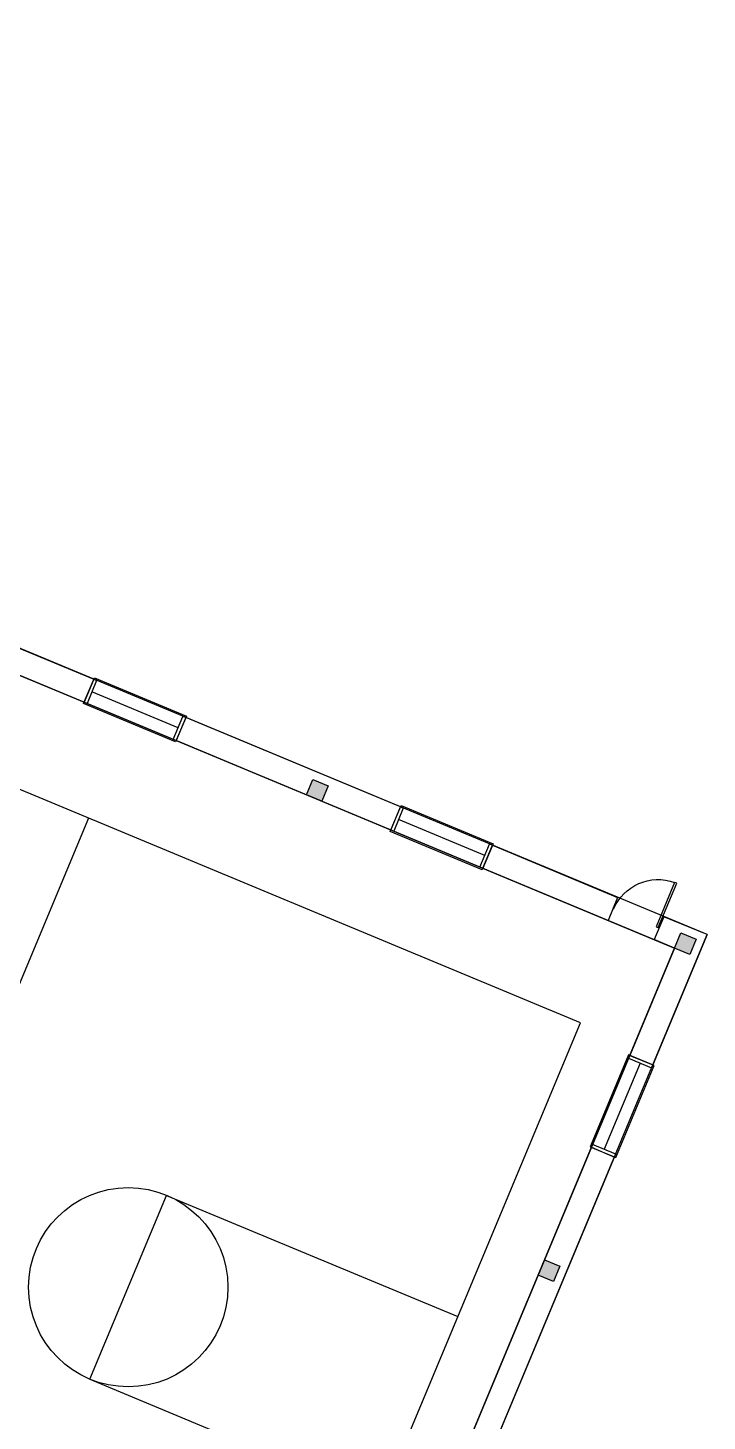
# Model space of a CAD drawing. Header units: inches. Extents: x -13030 to 12419, y -17984 to 4650.
# Drawn here: x 3341 to 3832, y -14973 to -13966 of the extents above; entities that cross this region are included whole.
import ezdxf

# ---------------------------------------------------------------- set-up
doc = ezdxf.new("R2010")
doc.units = ezdxf.units.IN
doc.header["$LTSCALE"] = 48
doc.header["$MEASUREMENT"] = 0
doc.layers.get('0').update_dxf_attribs({"linetype": 'CONTINUOUS'})
for name, color, linetype in [('A-COLS', 1, 'CONTINUOUS'), ('A-COLS-GRID', 41, 'CONTINUOUS'), ('A-DOOR', 30, 'CONTINUOUS'), ('A-FLOR', 41, 'CONTINUOUS'), ('A-WALLS', 1, 'CONTINUOUS'), ('A-WIN', 30, 'CONTINUOUS'), ('CAFM_Gross', 200, 'CONTINUOUS'), ('CAFM_MeasuredGross', 50, 'CONTINUOUS'), ('CAFM_SPACE', 5, 'CONTINUOUS')]:
    doc.layers.add(name, color=color, linetype=linetype)

# ---------------------------------------------------------------- blocks, each defined once
blk = doc.blocks.new('WN1')
for p, q in [((0, -0.5625), (0, 0.5625)), ((0, 0.5625), (1, 0.5625)), ((1, 0.5625), (1, -0.5625)), ((0, 0.5), (0.03125, 0.5)), ((0.03125, 0.5), (0.03125, -0.5)), ((1, 0.5), (0.96875, 0.5)), ((0.96875, -0.5), (0.96875, 0.5)), ((0.03125, 0), (0.96875, 0)), ((0, -0.5), (0.03125, -0.5)), ((1, -0.5), (0.96875, -0.5)), ((1, -0.5625), (0, -0.5625))]:
    blk.add_line(p, q)
blk = doc.blocks.new('DR-S90')
for p, q in [((0.015, 0.005), (0.015, 0.97)), ((0.015, 0.97), (0.062, 0.97)), ((0.062, 0.97), (0.062, 0.005)), ((0.062, 0.005), (0.015, 0.005))]:
    blk.add_line(p, q)
blk.add_arc((0.015, 0), 0.97, 360, 87.217)

msp = doc.modelspace()

# ---------------------------------------------------------------- linework, layer by layer
at = {"layer": 'A-COLS'}
for points in [[(3546.8, -14509), (3557.8, -14513.6), (3553.2, -14524.7), (3542.2, -14520.1)], [(3812.6, -14619.8), (3823.7, -14624.4), (3819.1, -14635.5), (3808, -14630.8)], [(3714.1, -14856.1), (3725.2, -14860.7), (3720.6, -14871.8), (3709.5, -14867.1)]]:
    msp.add_lwpolyline(points, close=True, dxfattribs=at)
at = {"layer": 'A-COLS-GRID'}
for points in [[(3546.8, -14509), (3557.8, -14513.6), (3542.2, -14520.1), (3553.2, -14524.7)], [(3812.6, -14619.8), (3823.7, -14624.4), (3808, -14630.8), (3819.1, -14635.5)], [(3714.1, -14856.1), (3725.2, -14860.7), (3709.5, -14867.1), (3720.6, -14871.8)]]:
    msp.add_solid(points, dxfattribs=at)
at = {"layer": 'A-FLOR'}
for p, q in [((3740, -14684.8), (3029.2, -14388.7)), ((3384.6, -14536.8), (3152.3, -15094.3)), ((3507.7, -15242.4), (3740, -14684.8)), ((3385.7, -14942.4), (3441.1, -14809.5)), ((3441.1, -14809.5), (3651.5, -14897.1)), ((3385.7, -14942.4), (3596.1, -15030.1))]:
    msp.add_line(p, q, dxfattribs=at)
msp.add_circle((3413.4, -14875.9), 72, dxfattribs=at)
at = {"layer": 'A-WALLS'}
for p, q in [((3155.8, -14339.6), (3388.5, -14436.5)), ((3148.9, -14356.2), (3381.5, -14453.1)), ((3388.5, -14436.5), (3381.5, -14453.1)), ((3454.9, -14464.2), (3448, -14480.8)), ((3610, -14528.8), (3454.9, -14464.2)), ((3603.1, -14545.5), (3448, -14480.8)), ((3603.1, -14545.5), (3610, -14528.8)), ((3669.5, -14573.1), (3676.5, -14556.5)), ((3676.5, -14556.5), (3766.9, -14594.2)), ((3669.5, -14573.1), (3760, -14610.8)), ((3766.9, -14594.2), (3760, -14610.8)), ((3800.2, -14608.1), (3793.2, -14624.7)), ((3831.5, -14621.1), (3800.2, -14608.1)), ((3831.5, -14621.1), (3792.3, -14715.3)), ((3808, -14630.8), (3793.2, -14624.7)), ((3808, -14630.8), (3775.7, -14708.4)), ((3775.7, -14708.4), (3792.3, -14715.3)), ((3556.5, -15234.5), (3748, -14774.8)), ((3748, -14774.8), (3764.6, -14781.8)), ((3573.1, -15241.5), (3764.6, -14781.8))]:
    msp.add_line(p, q, dxfattribs=at)
at = {"layer": 'CAFM_Gross'}
msp.add_lwpolyline([(2251.8, -16517.5), (2236.7, -16540), (2251.7, -16550), (2253.9, -16546.7), (2297.9, -16576.2), (2308, -16561.3), (2263.9, -16531.7), (2422.2, -16295.9), (3338.6, -16677.8), (3754, -15680.8), (3443.8, -15551.6), (3831.5, -14621.1), (2258.6, -13965.8), (1457.1, -15889.4), (1495.8, -15905.6), (1470.1, -15967.4), (1551.3, -16001.3), (1485, -16160.4), (1598.4, -16207.6, 0.05164), (1676.3, -16221.4), (1711.5, -16318.3), (1721.5, -16318), (1731.1, -16479.8, 0.145412), (2076.9, -16360.8)], format="xyb", close=True, dxfattribs=at)
at = {"layer": 'CAFM_MeasuredGross'}
msp.add_lwpolyline([(1721.5, -16318), (1730.7, -16463.8, 0.145287), (2067.6, -16347.8), (2072.2, -16354.3), (2076.9, -16360.8), (2251.8, -16517.5), (2405.3, -16288.9), (2412.2, -16272.3), (3328.9, -16654.2), (3730.5, -15690.5), (3420.3, -15561.3), (3808, -14630.8), (3014.2, -14300.1), (3015.7, -14296.4), (2266.2, -13984.1), (1475.4, -15881.9), (1512.3, -15897.3), (1485.8, -15961), (1567, -15994.8), (1501.2, -16152.7), (1597.6, -16192.8, 0.060997), (1686.3, -16208), (1720.5, -16302.1)], format="xyb", close=True, dxfattribs=at)
at = {"layer": 'CAFM_SPACE'}
msp.add_lwpolyline([(3021.5, -14303.1), (3808, -14630.9), (3517.2, -15328.7), (2730.8, -15001)], close=True, dxfattribs=at)

# ---------------------------------------------------------------- block references
at = {"layer": 'A-DOOR', "xscale": 36, "yscale": -36, "rotation": 157.3800000000001}
msp.add_blockref('DR-S90', (3796.7, -14616.4), dxfattribs=at)
at = {"layer": 'A-WIN'}
for p, xscale, yscale, rotation in [((3451.5, -14472.5), 72, 18.00000000000081, 157.38), ((3673, -14564.8), 72, 18.00000000000116, 157.38), ((3784, -14711.8), -72, 18.00000000000116, 67.37999999999985)]:
    msp.add_blockref('WN1', p, dxfattribs=dict(at, xscale=xscale, yscale=yscale, rotation=rotation))

doc.saveas('drawing.dxf')
